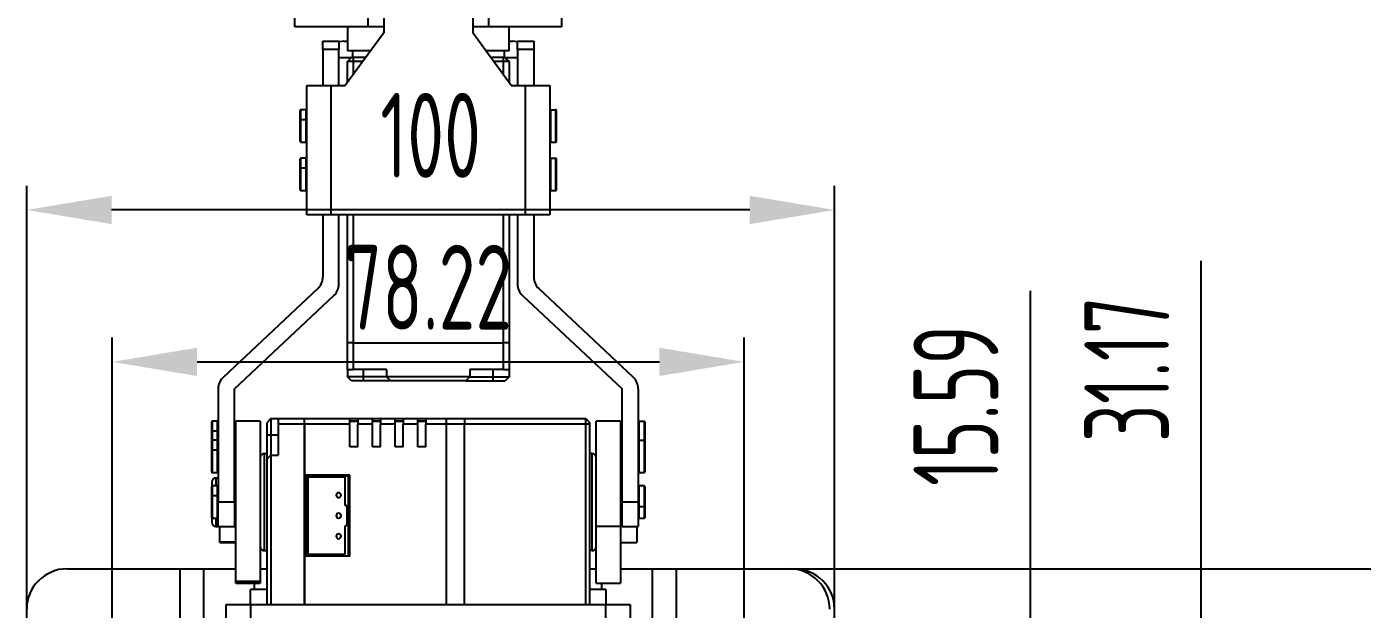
# Model space of a CAD drawing. Header units: millimetres. Extents: x 1167 to 2427, y 18 to 909.
# Drawn here: x 1374.9 to 1540.2, y 486.8 to 558.8 of the extents above; entities that cross this region are included whole.
import ezdxf

# ---------------------------------------------------------------- set-up
doc = ezdxf.new("R2010")
doc.units = ezdxf.units.MM
doc.header["$PDSIZE"] = -1
doc.layers.add('7标注层', color=4, linetype='Continuous')
doc.styles.add('PC_TEXTSTYLE', font='ISOCP.SHX', dxfattribs={"width": 0.707, "bigfont": 'GBCBIG.SHX'})
doc.dimstyles.new('GB_LINEAR', dxfattribs={"dimtxt": 3.5, "dimasz": 3.5, "dimexe": 1, "dimexo": 0, "dimgap": 1.5, "dimtad": 1, "dimdsep": 46, "dimtxsty": 'PC_TEXTSTYLE', "dimcen": 0, "dimclrd": 256, "dimclrt": 3, "dimadec": 0, "dimazin": 2, "dimtp": 0.1, "dimtm": 0.1, "dimtfac": 0.71, "dimtdec": 3, "dimtmove": 0, "dimatfit": 3, "dimfxl": 1, "dimtfill": 1, "dimarcsym": 0})

# ---------------------------------------------------------------- blocks, each defined once
blk = doc.blocks.new('*D7')
at = {"layer": '7标注层', "color": 0, "lineweight": -2}
for p, q in [((1374.88, 480.87), (1374.88, 539.19)), ((1474.88, 480.87), (1474.88, 539.19))]:
    blk.add_line(p, q, dxfattribs=at)
at = {"layer": '7标注层', "lineweight": -2}
blk.add_line((1464.38, 536.19), (1385.38, 536.19), dxfattribs=at)
at = {"layer": '7标注层'}
for points in [[(1385.38, 537.94), (1385.38, 534.44), (1374.88, 536.19)], [(1464.38, 534.44), (1464.38, 537.94), (1474.88, 536.19)]]:
    blk.add_solid(points, dxfattribs=at)
at = {"layer": 'Defpoints', "color": 0}
for p in [(1374.88, 536.19), (1374.88, 480.87), (1474.88, 480.87)]:
    blk.add_point(p, dxfattribs=at)
at = {"layer": '7标注层', "color": 3, "insert": (1424.88, 545.42), "char_height": 10.5, "attachment_point": 5, "style": 'PC_TEXTSTYLE', "bg_fill": 3, "box_fill_scale": 1.1, "bg_fill_color": 257, "bg_fill_transparency": 0}
blk.add_mtext('100', dxfattribs=at)
blk = doc.blocks.new('*D8')
at = {"layer": '7标注层', "color": 0, "lineweight": -2}
for p, q in [((1385.48, 481.4), (1385.48, 520.4)), ((1463.7, 481.4), (1463.7, 520.4))]:
    blk.add_line(p, q, dxfattribs=at)
at = {"layer": '7标注层', "lineweight": -2}
blk.add_line((1395.98, 517.4), (1453.2, 517.4), dxfattribs=at)
at = {"layer": '7标注层'}
for points in [[(1395.98, 519.15), (1395.98, 515.65), (1385.48, 517.4)], [(1453.2, 515.65), (1453.2, 519.15), (1463.7, 517.4)]]:
    blk.add_solid(points, dxfattribs=at)
at = {"layer": 'Defpoints', "color": 0}
for p in [(1463.7, 517.4), (1385.48, 481.4), (1463.7, 481.4)]:
    blk.add_point(p, dxfattribs=at)
at = {"layer": '7标注层', "color": 3, "insert": (1424.59, 526.63), "char_height": 10.5, "attachment_point": 5, "style": 'PC_TEXTSTYLE', "bg_fill": 3, "box_fill_scale": 1.1, "bg_fill_color": 257, "bg_fill_transparency": 0}
blk.add_mtext('78.22', dxfattribs=at)
blk = doc.blocks.new('*D9')
at = {"layer": '7标注层', "lineweight": -2}
for p, q in [((1520.28, 472.14), (1520.28, 529.89)), ((1520.28, 461.64), (1520.28, 451.47))]:
    blk.add_line(p, q, dxfattribs=at)
at = {"layer": '7标注层', "color": 0, "lineweight": -2}
for p, q in [((1468.63, 472.14), (1523.28, 472.14)), ((1467.54, 440.97), (1523.28, 440.97))]:
    blk.add_line(p, q, dxfattribs=at)
at = {"layer": '7标注层'}
for points in [[(1522.03, 461.64), (1518.53, 461.64), (1520.28, 472.14)], [(1518.53, 451.47), (1522.03, 451.47), (1520.28, 440.97)]]:
    blk.add_solid(points, dxfattribs=at)
at = {"layer": 'Defpoints', "color": 0}
for p in [(1468.63, 472.14), (1467.54, 440.97), (1520.28, 440.97)]:
    blk.add_point(p, dxfattribs=at)
at = {"layer": '7标注层', "color": 3, "insert": (1511.05, 516.48), "char_height": 10.5, "attachment_point": 5, "rotation": 90, "style": 'PC_TEXTSTYLE', "bg_fill": 3, "box_fill_scale": 1.1, "bg_fill_color": 257, "bg_fill_transparency": 0}
blk.add_mtext('31.17', dxfattribs=at)
blk = doc.blocks.new('*D10')
at = {"layer": '7标注层', "lineweight": -2}
for p, q in [((1499.13, 482.64), (1499.13, 526.17)), ((1499.13, 472.14), (1499.13, 456.55)), ((1499.13, 446.05), (1499.13, 435.55))]:
    blk.add_line(p, q, dxfattribs=at)
at = {"layer": '7标注层', "color": 0, "lineweight": -2}
for p, q in [((1468.63, 472.14), (1502.13, 472.14)), ((1463.99, 456.55), (1502.13, 456.55))]:
    blk.add_line(p, q, dxfattribs=at)
at = {"layer": '7标注层'}
for points in [[(1497.38, 482.64), (1500.88, 482.64), (1499.13, 472.14)], [(1500.88, 446.05), (1497.38, 446.05), (1499.13, 456.55)]]:
    blk.add_solid(points, dxfattribs=at)
at = {"layer": 'Defpoints', "color": 0}
for p in [(1468.63, 472.14), (1463.99, 456.55), (1499.13, 456.55)]:
    blk.add_point(p, dxfattribs=at)
at = {"layer": '7标注层', "color": 3, "insert": (1489.9, 512), "char_height": 10.5, "attachment_point": 5, "rotation": 90, "style": 'PC_TEXTSTYLE', "bg_fill": 3, "box_fill_scale": 1.1, "bg_fill_color": 257, "bg_fill_transparency": 0}
blk.add_mtext('15.59', dxfattribs=at)
blk = doc.blocks.new('*D11')
at = {"layer": '7标注层', "color": 0, "lineweight": -2}
for p, q in [((1458.78, 491.8), (1566.47, 491.8)), ((1459.83, 421.3), (1566.47, 421.3))]:
    blk.add_line(p, q, dxfattribs=at)
at = {"layer": '7标注层', "lineweight": -2}
blk.add_line((1563.47, 481.3), (1563.47, 431.8), dxfattribs=at)
at = {"layer": '7标注层'}
for points in [[(1565.22, 481.3), (1561.72, 481.3), (1563.47, 491.8)], [(1561.72, 431.8), (1565.22, 431.8), (1563.47, 421.3)]]:
    blk.add_solid(points, dxfattribs=at)
at = {"layer": 'Defpoints', "color": 0}
for p in [(1458.78, 491.8), (1459.83, 421.3), (1563.47, 421.3)]:
    blk.add_point(p, dxfattribs=at)
at = {"layer": '7标注层', "color": 3, "insert": (1554.24, 456.55), "char_height": 10.5, "attachment_point": 5, "rotation": 90, "style": 'PC_TEXTSTYLE', "bg_fill": 3, "box_fill_scale": 1.1, "bg_fill_color": 257, "bg_fill_transparency": 0}
blk.add_mtext('70.5', dxfattribs=at)

msp = doc.modelspace()

# ---------------------------------------------------------------- linework, layer by layer
at = {"color": 7, "linetype": 'Continuous', "lineweight": 25}
for p, q in [((1408.089, 558.85), (1408.089, 578.85)), ((1417.089, 578.85), (1417.089, 558.85)), ((1432.089, 558.85), (1432.089, 578.85)), ((1441.089, 578.85), (1441.089, 558.85)), ((1419.089, 565.58), (1419.089, 558.08)), ((1430.089, 565.58), (1430.089, 558.08)), ((1417.089, 558.85), (1408.089, 558.85)), ((1414.589, 558.85), (1414.589, 555.85)), ((1419.089, 558.85), (1417.089, 558.85)), ((1432.089, 558.85), (1430.089, 558.85)), ((1441.089, 558.85), (1432.089, 558.85)), ((1434.589, 555.85), (1434.589, 558.85)), ((1411.539, 557.05), (1413.539, 557.05)), ((1411.539, 556.05), (1411.539, 557.05)), ((1413.539, 556.05), (1411.539, 556.05)), ((1413.539, 557.05), (1413.539, 556.05)), ((1414.139, 557.05), (1414.589, 557.05)), ((1417.45, 555.85), (1414.589, 555.85)), ((1415.206, 555.85), (1415.206, 555.05)), ((1434.589, 555.85), (1431.728, 555.85)), ((1433.972, 555.85), (1433.972, 555.05)), ((1434.589, 557.05), (1435.039, 557.05)), ((1435.639, 557.05), (1437.639, 557.05)), ((1435.639, 556.05), (1435.639, 557.05)), ((1437.639, 556.05), (1435.639, 556.05)), ((1437.639, 557.05), (1437.639, 556.05)), ((1413.539, 555.05), (1415.089, 555.05)), ((1414.589, 554.55), (1415.089, 555.05)), ((1415.289, 555.05), (1415.089, 555.05)), ((1416.863, 555.05), (1415.289, 555.05)), ((1415.289, 555.05), (1415.289, 554.55)), ((1416.495, 554.55), (1415.289, 554.55)), ((1433.889, 555.05), (1432.316, 555.05)), ((1433.889, 554.55), (1432.683, 554.55)), ((1433.889, 554.55), (1433.889, 555.05)), ((1434.089, 555.05), (1433.889, 555.05)), ((1434.089, 555.05), (1435.639, 555.05))]:
    msp.add_line(p, q, dxfattribs=at)
at = {"color": 7, "linetype": 'Continuous', "lineweight": 25, "flags": 128}
for points in [[(1414.139, 557.05), (1413.632, 557), (1413.539, 556.979)], [(1435.639, 556.979), (1435.546, 557), (1435.039, 557.05)], [(1434.089, 555.05), (1434.369, 554.77), (1434.589, 554.55)]]:
    msp.add_lwpolyline(points, dxfattribs=at)
at = {"color": 7, "linetype": 'Continuous', "lineweight": 25}
for points in [[(1415.289, 554.55), (1415.197, 554.55), (1415.014, 554.55), (1414.783, 554.55), (1414.621, 554.55), (1414.6, 554.55), (1414.589, 554.55)], [(1434.589, 554.55), (1434.579, 554.55), (1434.558, 554.55), (1434.396, 554.55), (1434.164, 554.55), (1433.981, 554.55), (1433.889, 554.55)]]:
    msp.add_open_spline(points, degree=3, dxfattribs=at)

# ---------------------------------------------------------------- dimensions: what is measured, and where the dimension line sits
at = {"layer": '7标注层'}
dim = msp.add_linear_dim(base=(1374.882, 536.193), p1=(1474.882, 480.869), p2=(1374.882, 480.869), dimstyle='GB_LINEAR', override={"dimscale": 3, "dimgap": 1.5, "dimtad": 1, "dimjust": 0, "dimdec": 2, "dimlfac": 1, "dimse1": 0, "dimse2": 0, "dimsd1": 0, "dimsd2": 0, "dimclrd": 256, "dimclre": 0, "dimtofl": 1, "dimtvp": 0.1}, dxfattribs=at)
dim.commit()
dim.dimension.update_dxf_attribs({"geometry": '*D7', "text_midpoint": (1424.882, 545.422)})

# ---------------------------------------------------------------- next in the draw order: linework, layer by layer
at = {"color": 7, "linetype": 'Continuous', "lineweight": 25}
for p, q in [((1419.089, 558.08), (1414.314, 551.58)), ((1434.864, 551.58), (1430.089, 558.08)), ((1411.539, 556.05), (1411.539, 551.58)), ((1413.539, 551.58), (1413.539, 556.05)), ((1435.639, 556.05), (1435.639, 551.58)), ((1437.639, 556.05), (1437.639, 551.58)), ((1414.589, 551.955), (1414.589, 554.55)), ((1434.589, 554.55), (1434.589, 551.955)), ((1409.539, 535.58), (1409.539, 551.58)), ((1409.539, 551.58), (1412.539, 551.58)), ((1412.539, 551.58), (1412.539, 535.58)), ((1412.539, 551.58), (1414.314, 551.58)), ((1434.864, 551.58), (1436.639, 551.58)), ((1436.639, 535.58), (1436.639, 551.58)), ((1436.639, 551.58), (1439.639, 551.58)), ((1439.639, 551.58), (1439.639, 535.58)), ((1408.739, 547.314), (1408.739, 548.5)), ((1408.739, 544.66), (1408.739, 547.314)), ((1409.459, 548.58), (1408.819, 548.58)), ((1409.459, 547.344), (1408.819, 547.344)), ((1439.719, 548.58), (1440.359, 548.58)), ((1439.719, 548.58), (1439.719, 544.58)), ((1440.359, 548.58), (1440.359, 544.58)), ((1440.439, 548.5), (1440.439, 544.66)), ((1408.819, 544.58), (1409.459, 544.58)), ((1439.719, 544.58), (1440.359, 544.58)), ((1408.739, 541.314), (1408.739, 542.5)), ((1409.459, 542.58), (1408.819, 542.58)), ((1439.719, 542.58), (1440.359, 542.58)), ((1439.719, 542.58), (1439.719, 538.58)), ((1440.359, 542.58), (1440.359, 538.58)), ((1440.439, 542.5), (1440.439, 538.66)), ((1408.739, 538.66), (1408.739, 541.314)), ((1409.459, 541.344), (1408.819, 541.344)), ((1408.819, 538.58), (1409.459, 538.58)), ((1439.719, 538.58), (1440.359, 538.58)), ((1412.539, 535.58), (1409.539, 535.58)), ((1436.639, 535.58), (1412.539, 535.58)), ((1439.639, 535.58), (1436.639, 535.58))]:
    msp.add_line(p, q, dxfattribs=at)
at = {"color": 8, "linetype": 'Continuous', "lineweight": 25}
for p, q in [((1415.289, 554.55), (1415.289, 552.908)), ((1433.889, 552.908), (1433.889, 554.55)), ((1408.819, 547.344), (1408.819, 548.58)), ((1408.819, 544.58), (1408.819, 547.344)), ((1409.459, 547.344), (1409.459, 548.58)), ((1409.459, 544.58), (1409.459, 547.344)), ((1408.819, 541.344), (1408.819, 542.58)), ((1409.459, 541.344), (1409.459, 542.58)), ((1408.819, 538.58), (1408.819, 541.344)), ((1409.459, 538.58), (1409.459, 541.344))]:
    msp.add_line(p, q, dxfattribs=at)
at = {"color": 7, "linetype": 'Continuous', "lineweight": 25, "flags": 128}
for points in [[(1408.819, 547.344), (1408.804, 547.344), (1408.789, 547.342), (1408.775, 547.339), (1408.763, 547.335), (1408.753, 547.331), (1408.745, 547.325), (1408.741, 547.32), (1408.739, 547.314)], [(1409.539, 547.314), (1409.538, 547.32), (1409.533, 547.325), (1409.526, 547.331), (1409.516, 547.335), (1409.504, 547.339), (1409.49, 547.342), (1409.475, 547.344), (1409.459, 547.344)], [(1408.819, 541.344), (1408.804, 541.344), (1408.789, 541.342), (1408.775, 541.339), (1408.763, 541.335), (1408.753, 541.331), (1408.745, 541.325), (1408.741, 541.32), (1408.739, 541.314)], [(1409.539, 541.314), (1409.538, 541.32), (1409.533, 541.325), (1409.526, 541.331), (1409.516, 541.335), (1409.504, 541.339), (1409.49, 541.342), (1409.475, 541.344), (1409.459, 541.344)]]:
    msp.add_lwpolyline(points, dxfattribs=at)
at = {"color": 7, "linetype": 'Continuous', "lineweight": 25}
for centre, radius, start, end in [((1408.819, 548.5), 0.08, 90, 180), ((1409.459, 548.5), 0.08, 0, 90), ((1439.719, 548.5), 0.08, 90, 180), ((1440.359, 548.5), 0.08, 0, 90), ((1408.819, 544.66), 0.08, 180, 270), ((1409.459, 544.66), 0.08, 270, 0), ((1439.719, 544.66), 0.08, 180, 270), ((1440.359, 544.66), 0.08, 270, 0), ((1408.819, 542.5), 0.08, 90, 180), ((1409.459, 542.5), 0.08, 0, 90), ((1439.719, 542.5), 0.08, 90, 180), ((1440.359, 542.5), 0.08, 0, 90), ((1408.819, 538.66), 0.08, 180, 270), ((1409.459, 538.66), 0.08, 270, 0), ((1439.719, 538.66), 0.08, 180, 270), ((1440.359, 538.66), 0.08, 270, 0), ((1379.882, 486.801), 5, 90, 180)]:
    msp.add_arc(centre, radius, start, end, dxfattribs=at)

# ---------------------------------------------------------------- next in the draw order: dimensions: what is measured, and where the dimension line sits
at = {"layer": '7标注层'}
dim = msp.add_linear_dim(base=(1520.278, 440.966), p1=(1468.631, 472.137), p2=(1467.538, 440.966), angle=90, dimstyle='GB_LINEAR', override={"dimscale": 3, "dimgap": 1.5, "dimtad": 1, "dimjust": 0, "dimdec": 2, "dimlfac": 1, "dimse1": 0, "dimse2": 0, "dimsd1": 0, "dimsd2": 0, "dimclrd": 256, "dimclre": 0, "dimtofl": 1, "dimtvp": 0.1}, dxfattribs=at)
dim.commit()
dim.dimension.update_dxf_attribs({"geometry": '*D9', "text_midpoint": (1520.278, 516.478), "dimtype": 160})
dim = msp.add_linear_dim(base=(1463.701, 517.403), p1=(1385.477, 481.403), p2=(1463.701, 481.403), dimstyle='GB_LINEAR', override={"dimscale": 3, "dimgap": 1.5, "dimtad": 1, "dimjust": 0, "dimdec": 2, "dimlfac": 1, "dimse1": 0, "dimse2": 0, "dimsd1": 0, "dimsd2": 0, "dimclrd": 256, "dimclre": 0, "dimtofl": 1, "dimtvp": 0.1}, dxfattribs=at)
dim.commit()
dim.dimension.update_dxf_attribs({"geometry": '*D8', "text_midpoint": (1424.589, 526.628)})

# ---------------------------------------------------------------- next in the draw order: linework, layer by layer
at = {"color": 7, "linetype": 'Continuous', "lineweight": 25}
for p, q in [((1411.539, 535.58), (1411.539, 527.916)), ((1413.539, 527.05), (1413.539, 535.58)), ((1414.589, 519.75), (1414.589, 535.58)), ((1434.589, 535.58), (1434.589, 519.75)), ((1435.639, 535.58), (1435.639, 527.05)), ((1437.639, 535.58), (1437.639, 527.916)), ((1410.907, 526.457), (1399.223, 515.51)), ((1449.957, 515.509), (1438.273, 526.456)), ((1400.589, 514.05), (1412.907, 525.59)), ((1436.272, 525.59), (1448.589, 514.05)), ((1414.589, 516.45), (1414.589, 519.75)), ((1415.289, 519.75), (1414.589, 519.75)), ((1415.289, 519.75), (1415.289, 516.45)), ((1415.289, 519.75), (1433.889, 519.75)), ((1433.889, 516.45), (1433.889, 519.75)), ((1434.589, 519.75), (1433.889, 519.75)), ((1434.589, 519.75), (1434.589, 516.45)), ((1414.589, 516.45), (1415.289, 516.45)), ((1414.589, 516.45), (1414.589, 515.55)), ((1419.439, 516.45), (1415.289, 516.45)), ((1416.589, 515.55), (1416.589, 516.45)), ((1419.439, 516.45), (1419.439, 515.55)), ((1433.889, 516.45), (1429.739, 516.45)), ((1429.739, 516.45), (1429.739, 515.55)), ((1432.589, 516.45), (1432.589, 515.55)), ((1433.889, 516.45), (1434.589, 516.45)), ((1434.589, 516.45), (1434.589, 515.55)), ((1415.089, 515.05), (1414.589, 515.55)), ((1416.589, 515.55), (1414.589, 515.55)), ((1416.589, 515.05), (1415.089, 515.05)), ((1416.589, 515.05), (1416.589, 515.55)), ((1429.739, 515.55), (1419.439, 515.55)), ((1419.439, 515.55), (1419.939, 515.05)), ((1429.239, 515.05), (1419.939, 515.05)), ((1429.239, 515.05), (1429.739, 515.55)), ((1432.589, 515.55), (1432.589, 515.05)), ((1432.589, 515.55), (1434.589, 515.55)), ((1432.589, 515.05), (1434.089, 515.05)), ((1434.589, 515.55), (1434.089, 515.05)), ((1398.589, 514.05), (1398.589, 500.05)), ((1400.589, 500.05), (1400.589, 514.05)), ((1448.589, 500.05), (1448.589, 514.05)), ((1450.589, 514.05), (1450.589, 500.05)), ((1397.789, 508.783), (1397.789, 509.97)), ((1398.509, 510.05), (1397.869, 510.05)), ((1403.789, 510.05), (1400.789, 510.05)), ((1400.789, 490.264), (1400.789, 510.05)), ((1403.789, 510.05), (1403.789, 490.264)), ((1405.089, 510.375), (1404.589, 509.875)), ((1404.589, 509.875), (1404.589, 508.375)), ((1405.089, 510.375), (1405.089, 508.375)), ((1405.089, 510.375), (1405.989, 510.375)), ((1405.989, 510.375), (1409.289, 510.375)), ((1405.989, 510.375), (1405.989, 509.675)), ((1405.989, 509.675), (1405.989, 505.875)), ((1409.289, 509.675), (1405.989, 509.675)), ((1409.289, 509.675), (1409.289, 510.375)), ((1409.289, 510.375), (1414.889, 510.375)), ((1409.289, 487.375), (1409.289, 509.675)), ((1409.289, 509.675), (1409.289, 503.372)), ((1414.889, 509.675), (1409.289, 509.675)), ((1414.889, 509.675), (1414.889, 510.375)), ((1414.889, 510.375), (1415.889, 510.375)), ((1414.889, 510.125), (1415.889, 510.125)), ((1415.889, 510.025), (1414.889, 510.025)), ((1414.889, 506.875), (1414.889, 509.675)), ((1415.889, 510.375), (1417.689, 510.375)), ((1415.889, 510.375), (1415.889, 509.675)), ((1415.889, 506.875), (1415.889, 509.675)), ((1417.689, 509.675), (1415.889, 509.675)), ((1417.689, 509.675), (1417.689, 510.375)), ((1417.689, 510.375), (1418.689, 510.375)), ((1417.689, 510.125), (1418.689, 510.125)), ((1418.689, 510.025), (1417.689, 510.025)), ((1417.689, 506.875), (1417.689, 509.675)), ((1418.689, 510.375), (1420.489, 510.375)), ((1418.689, 510.375), (1418.689, 509.675)), ((1418.689, 506.875), (1418.689, 509.675)), ((1420.489, 509.675), (1418.689, 509.675)), ((1420.489, 509.675), (1420.489, 510.375)), ((1420.489, 510.375), (1421.489, 510.375)), ((1420.489, 510.125), (1421.489, 510.125)), ((1421.489, 510.025), (1420.489, 510.025)), ((1420.489, 506.875), (1420.489, 509.675)), ((1421.489, 510.375), (1423.289, 510.375)), ((1421.489, 510.375), (1421.489, 509.675)), ((1421.489, 506.875), (1421.489, 509.675)), ((1423.289, 509.675), (1421.489, 509.675)), ((1423.289, 509.675), (1423.289, 510.375)), ((1423.289, 510.375), (1424.289, 510.375)), ((1423.289, 510.125), (1424.289, 510.125)), ((1424.289, 510.025), (1423.289, 510.025)), ((1423.289, 506.875), (1423.289, 509.675)), ((1424.289, 510.375), (1426.789, 510.375)), ((1424.289, 510.375), (1424.289, 509.675)), ((1424.289, 506.875), (1424.289, 509.675)), ((1426.789, 509.675), (1424.289, 509.675)), ((1426.789, 510.375), (1429.089, 510.375)), ((1426.789, 510.375), (1426.789, 509.675)), ((1429.089, 509.675), (1426.789, 509.675)), ((1426.789, 509.675), (1426.789, 487.375)), ((1429.089, 510.375), (1444.089, 510.375)), ((1429.089, 510.375), (1429.089, 509.675)), ((1429.089, 487.375), (1429.089, 509.675)), ((1444.089, 509.675), (1429.089, 509.675)), ((1444.089, 510.375), (1444.589, 509.875)), ((1444.089, 487.375), (1444.089, 509.675)), ((1444.589, 509.675), (1444.589, 509.875)), ((1444.589, 487.375), (1444.589, 509.675)), ((1448.389, 510.05), (1445.389, 510.05)), ((1445.389, 497.059), (1445.389, 510.05)), ((1448.389, 510.05), (1448.389, 497.059)), ((1450.669, 510.05), (1451.309, 510.05)), ((1451.389, 509.97), (1451.389, 507.626)), ((1397.789, 507.626), (1397.789, 508.783)), ((1397.789, 506.44), (1397.789, 507.626)), ((1398.509, 508.813), (1397.869, 508.813)), ((1398.509, 507.706), (1397.869, 507.706)), ((1400.789, 509.05), (1400.589, 509.05)), ((1404.589, 508.375), (1405.089, 508.375)), ((1405.089, 508.375), (1405.989, 508.375)), ((1448.389, 509.05), (1448.589, 509.05)), ((1450.669, 507.706), (1451.309, 507.706)), ((1450.669, 507.706), (1450.669, 503.706)), ((1451.309, 507.706), (1451.309, 503.706)), ((1451.389, 507.626), (1451.389, 503.786)), ((1397.789, 503.786), (1397.789, 506.44)), ((1398.509, 506.47), (1397.869, 506.47)), ((1400.589, 507.05), (1400.789, 507.05)), ((1400.789, 506.706), (1400.589, 506.706)), ((1404.289, 506.05), (1404.289, 494.05)), ((1404.289, 506.05), (1404.589, 506.05)), ((1415.889, 506.875), (1414.889, 506.875)), ((1418.689, 506.875), (1417.689, 506.875)), ((1421.489, 506.875), (1420.489, 506.875)), ((1424.289, 506.875), (1423.289, 506.875)), ((1444.889, 506.05), (1444.589, 506.05)), ((1444.889, 494.05), (1444.889, 506.05)), ((1448.389, 507.05), (1448.589, 507.05)), ((1448.389, 506.706), (1448.589, 506.706)), ((1400.589, 504.706), (1400.789, 504.706)), ((1404.589, 505.375), (1405.089, 505.875)), ((1404.589, 505.375), (1404.589, 487.375)), ((1405.089, 505.875), (1405.089, 487.375)), ((1405.089, 505.875), (1405.989, 505.875)), ((1448.389, 504.706), (1448.589, 504.706)), ((1397.869, 503.706), (1398.509, 503.706)), ((1398.289, 503.05), (1398.589, 503.05)), ((1414.889, 503.372), (1409.289, 503.372)), ((1409.489, 503.322), (1414.689, 503.322)), ((1409.489, 503.322), (1409.489, 493.422)), ((1409.489, 503.322), (1414.689, 503.322)), ((1409.489, 503.322), (1409.489, 503.322)), ((1414.289, 503.122), (1409.689, 503.122)), ((1409.689, 503.122), (1409.689, 493.622)), ((1414.289, 503.122), (1409.689, 503.122)), ((1414.289, 499.629), (1414.289, 503.122)), ((1414.689, 503.322), (1414.689, 493.422)), ((1414.689, 503.322), (1414.689, 503.322)), ((1414.889, 493.372), (1414.889, 503.372)), ((1450.669, 503.706), (1451.309, 503.706)), ((1397.789, 502.55), (1397.789, 501.97)), ((1397.789, 500.783), (1397.789, 501.97)), ((1398.509, 502.05), (1397.869, 502.05)), ((1400.789, 501.05), (1400.589, 501.05)), ((1448.589, 501.05), (1448.389, 501.05)), ((1451.309, 502.05), (1450.669, 502.05)), ((1451.389, 501.97), (1451.389, 499.516)), ((1397.789, 498.13), (1397.789, 500.783)), ((1398.509, 500.813), (1397.869, 500.813)), ((1400.589, 500.05), (1398.589, 500.05)), ((1398.589, 497.05), (1398.589, 500.05)), ((1400.589, 500.05), (1400.589, 497.05)), ((1413.189, 500.912), (1413.189, 500.91)), ((1413.489, 500.612), (1413.489, 500.61)), ((1413.789, 500.91), (1413.789, 500.912)), ((1414.489, 499.629), (1414.289, 499.629)), ((1414.289, 499.629), (1414.489, 499.629)), ((1414.289, 499.629), (1414.289, 499.629)), ((1414.489, 499.629), (1414.489, 497.114)), ((1448.589, 497.05), (1448.589, 500.05)), ((1450.589, 500.05), (1448.589, 500.05)), ((1450.589, 500.05), (1450.589, 497.05)), ((1450.669, 499.493), (1451.309, 499.493)), ((1451.389, 499.516), (1451.389, 498.13)), ((1397.789, 498.13), (1397.789, 497.55)), ((1397.869, 498.05), (1398.509, 498.05)), ((1400.589, 499.05), (1400.789, 499.05)), ((1413.189, 498.372), (1413.189, 498.37)), ((1413.489, 498.072), (1413.489, 498.07)), ((1413.789, 498.37), (1413.789, 498.372)), ((1448.389, 499.05), (1448.589, 499.05)), ((1450.669, 498.05), (1451.309, 498.05)), ((1398.289, 497.05), (1398.589, 497.05)), ((1398.589, 497.05), (1400.589, 497.05)), ((1398.789, 495.157), (1398.789, 497.05)), ((1414.289, 493.622), (1414.289, 497.114)), ((1414.489, 497.114), (1414.289, 497.114)), ((1445.389, 497.059), (1448.389, 497.059)), ((1445.389, 490.05), (1445.389, 497.059)), ((1448.389, 497.059), (1448.389, 490.05)), ((1448.589, 497.05), (1450.589, 497.05)), ((1450.389, 497.05), (1450.389, 495.05)), ((1398.789, 495.157), (1400.789, 495.157)), ((1398.789, 495.05), (1398.789, 495.157)), ((1398.789, 495.05), (1400.789, 495.05)), ((1413.189, 495.832), (1413.189, 495.83)), ((1413.489, 495.532), (1413.489, 495.53)), ((1413.789, 495.83), (1413.789, 495.832)), ((1448.389, 495.05), (1450.389, 495.05)), ((1404.289, 494.05), (1404.589, 494.05)), ((1409.289, 493.372), (1409.289, 487.375)), ((1414.889, 493.372), (1409.289, 493.372)), ((1409.489, 493.422), (1414.689, 493.422)), ((1409.489, 493.422), (1409.489, 493.421)), ((1409.489, 493.421), (1414.689, 493.421)), ((1409.689, 493.622), (1414.289, 493.622)), ((1414.689, 493.422), (1414.689, 493.421)), ((1444.889, 494.05), (1444.589, 494.05)), ((1379.882, 491.801), (1393.863, 491.801)), ((1393.863, 421.301), (1393.863, 491.801)), ((1393.863, 491.801), (1396.818, 491.801)), ((1396.818, 421.301), (1396.818, 491.801)), ((1396.818, 491.801), (1400.789, 491.801)), ((1403.789, 491.801), (1404.589, 491.801)), ((1444.589, 491.801), (1445.389, 491.801)), ((1448.389, 491.801), (1452.36, 491.801)), ((1452.36, 421.301), (1452.36, 491.801)), ((1452.36, 491.801), (1455.315, 491.801)), ((1455.315, 421.301), (1455.315, 491.801)), ((1400.789, 490.264), (1403.789, 490.264)), ((1400.789, 490.05), (1400.789, 490.264)), ((1400.789, 490.05), (1403.789, 490.05)), ((1403.789, 490.264), (1403.789, 490.05)), ((1445.389, 490.05), (1448.389, 490.05)), ((1404.589, 489.256), (1402.589, 489.256)), ((1402.589, 487.375), (1402.589, 489.256)), ((1446.589, 489.256), (1444.589, 489.256)), ((1446.589, 489.256), (1446.589, 487.375)), ((1399.589, 480.41), (1399.589, 487.375)), ((1399.589, 487.375), (1402.589, 487.375)), ((1402.589, 487.375), (1402.589, 450.375)), ((1402.589, 487.375), (1446.589, 487.375)), ((1446.589, 450.375), (1446.589, 487.375)), ((1446.589, 487.375), (1449.589, 487.375)), ((1449.589, 487.375), (1449.589, 480.41))]:
    msp.add_line(p, q, dxfattribs=at)
at = {"color": 8, "linetype": 'Continuous', "lineweight": 25}
for p, q in [((1415.289, 535.58), (1415.289, 519.75)), ((1433.889, 519.75), (1433.889, 535.58)), ((1397.869, 508.813), (1397.869, 510.05)), ((1398.509, 508.813), (1398.509, 510.05)), ((1450.669, 510.05), (1450.669, 507.706)), ((1451.309, 510.05), (1451.309, 507.706)), ((1397.869, 507.706), (1397.869, 508.813)), ((1397.869, 506.47), (1397.869, 507.706)), ((1398.509, 507.706), (1398.509, 508.813)), ((1398.509, 506.47), (1398.509, 507.706)), ((1400.789, 508.431), (1400.589, 508.431)), ((1397.869, 503.706), (1397.869, 506.47)), ((1398.509, 503.706), (1398.509, 506.47)), ((1400.789, 506.088), (1400.589, 506.088)), ((1398.289, 503.05), (1398.289, 502.05)), ((1397.869, 500.813), (1397.869, 502.05)), ((1398.509, 500.813), (1398.509, 502.05)), ((1450.669, 502.05), (1450.669, 499.493)), ((1451.309, 502.05), (1451.309, 499.493)), ((1397.869, 498.05), (1397.869, 500.813)), ((1398.509, 498.05), (1398.509, 500.813)), ((1400.789, 500.431), (1400.589, 500.431)), ((1448.389, 499.772), (1448.589, 499.772)), ((1450.669, 499.493), (1450.669, 498.05)), ((1451.309, 499.493), (1451.309, 498.05)), ((1398.289, 498.05), (1398.289, 497.05)), ((1448.589, 498.554), (1448.389, 498.554)), ((1403.1, 489.256), (1403.1, 490.05)), ((1446.078, 489.256), (1446.078, 490.05))]:
    msp.add_line(p, q, dxfattribs=at)
at = {"color": 7, "linetype": 'Continuous', "lineweight": 25, "flags": 128}
for points in [[(1444.589, 509.675), (1444.309, 509.675), (1444.089, 509.675)], [(1397.869, 508.813), (1397.854, 508.813), (1397.839, 508.811), (1397.825, 508.808), (1397.813, 508.804), (1397.803, 508.8), (1397.795, 508.794), (1397.791, 508.789), (1397.789, 508.783)], [(1398.589, 508.783), (1398.588, 508.789), (1398.583, 508.794), (1398.576, 508.8), (1398.566, 508.804), (1398.554, 508.808), (1398.54, 508.811), (1398.525, 508.813), (1398.509, 508.813)], [(1397.869, 506.47), (1397.854, 506.47), (1397.839, 506.468), (1397.825, 506.465), (1397.813, 506.461), (1397.803, 506.457), (1397.795, 506.451), (1397.791, 506.446), (1397.789, 506.44)], [(1398.589, 506.44), (1398.588, 506.446), (1398.583, 506.451), (1398.576, 506.457), (1398.566, 506.461), (1398.554, 506.465), (1398.54, 506.468), (1398.525, 506.47), (1398.509, 506.47)], [(1397.869, 500.813), (1397.854, 500.813), (1397.839, 500.811), (1397.825, 500.808), (1397.813, 500.804), (1397.803, 500.8), (1397.795, 500.794), (1397.791, 500.789), (1397.789, 500.783)], [(1398.589, 500.783), (1398.588, 500.789), (1398.583, 500.794), (1398.576, 500.8), (1398.566, 500.804), (1398.554, 500.808), (1398.54, 500.811), (1398.525, 500.813), (1398.509, 500.813)], [(1450.589, 499.516), (1450.591, 499.511), (1450.595, 499.507), (1450.603, 499.503), (1450.613, 499.5), (1450.625, 499.497), (1450.639, 499.495), (1450.654, 499.494), (1450.669, 499.493)], [(1451.309, 499.493), (1451.325, 499.494), (1451.34, 499.495), (1451.354, 499.497), (1451.366, 499.5), (1451.376, 499.503), (1451.383, 499.507), (1451.388, 499.511), (1451.389, 499.516)]]:
    msp.add_lwpolyline(points, dxfattribs=at)
at = {"color": 7, "linetype": 'Continuous', "lineweight": 25}
for centre, radius, start, end in [((1409.539, 527.916), 2, 313.13483, 0), ((1439.639, 527.916), 2, 180, 226.8958), ((1411.539, 527.05), 2, 313.13483, 0), ((1437.639, 527.05), 2, 180, 226.86517), ((1400.589, 514.05), 2, 133.1042, 180), ((1448.589, 514.05), 2, 0, 46.86517), ((1397.869, 509.97), 0.08, 90, 180), ((1398.509, 509.97), 0.08, 0, 90), ((1450.669, 509.97), 0.08, 90, 180), ((1451.309, 509.97), 0.08, 0, 90), ((1397.869, 507.626), 0.08, 90, 180), ((1398.509, 507.626), 0.08, 0, 90), ((1450.669, 507.626), 0.08, 90, 180), ((1451.309, 507.626), 0.08, 0, 90), ((1404.289, 505.55), 0.5, 90, 180), ((1444.889, 505.55), 0.5, 0, 90), ((1397.869, 503.786), 0.08, 180, 270), ((1398.289, 502.55), 0.5, 90, 180), ((1398.509, 503.786), 0.08, 270, 0), ((1450.669, 503.786), 0.08, 180, 270), ((1451.309, 503.786), 0.08, 270, 0), ((1397.869, 501.97), 0.08, 90, 180), ((1398.509, 501.97), 0.08, 0, 90), ((1413.489, 500.912), 0.3, 90, 270), ((1413.489, 500.912), 0.3, 270, 90), ((1450.669, 501.97), 0.08, 90, 180), ((1451.309, 501.97), 0.08, 0, 90), ((1413.489, 500.91), 0.3, 180, 270), ((1413.489, 500.91), 0.3, 270, 360), ((1397.869, 498.13), 0.08, 180, 270), ((1398.509, 498.13), 0.08, 270, 0), ((1413.489, 498.372), 0.3, 90, 270), ((1413.489, 498.37), 0.3, 180, 270), ((1413.489, 498.372), 0.3, 270, 90), ((1413.489, 498.37), 0.3, 270, 360), ((1450.669, 498.13), 0.08, 180, 270), ((1451.309, 498.13), 0.08, 270, 0), ((1398.289, 497.55), 0.5, 180, 270), ((1413.489, 495.832), 0.3, 90, 270), ((1413.489, 495.832), 0.3, 270, 90), ((1404.289, 494.55), 0.5, 180, 270), ((1413.489, 495.83), 0.3, 180, 270), ((1413.489, 495.83), 0.3, 270, 360), ((1444.889, 494.55), 0.5, 270, 0)]:
    msp.add_arc(centre, radius, start, end, dxfattribs=at)
for points, knots in [([(1419.439, 515.55), (1419.396, 515.55), (1419.311, 515.55), (1418.652, 515.55), (1417.71, 515.55), (1416.963, 515.55), (1416.589, 515.55)], [0, 0, 0, 0, 0.25000017, 0.50000023, 0.75000017, 1, 1, 1, 1]), ([(1419.939, 515.05), (1419.889, 515.05), (1419.788, 515.05), (1419.013, 515.05), (1417.906, 515.05), (1417.028, 515.05), (1416.589, 515.05)], [0, 0, 0, 0, 0.2499998, 0.4999998, 0.7499998, 1, 1, 1, 1]), ([(1429.239, 515.05), (1429.29, 515.05), (1429.39, 515.05), (1430.165, 515.05), (1431.272, 515.05), (1432.15, 515.05), (1432.589, 515.05)], [0, 0, 0, 0, 0.2499999, 0.4999998, 0.7499999, 1, 1, 1, 1]), ([(1404.589, 508.375), (1404.589, 507.982), (1404.589, 507.195), (1404.589, 506.204), (1404.589, 505.51), (1404.589, 505.42), (1404.589, 505.375)], [0, 0, 0, 0, 0.2500001, 0.5000002, 0.7500001, 1, 1, 1, 1])]:
    msp.add_open_spline(points, degree=3, knots=knots, dxfattribs=at)
for points in [[(1429.739, 515.55), (1429.782, 515.55), (1429.868, 515.55), (1430.527, 515.55), (1431.469, 515.55), (1432.216, 515.55), (1432.589, 515.55)], [(1444.089, 509.675), (1444.089, 509.766), (1444.089, 509.95), (1444.089, 510.181), (1444.089, 510.343), (1444.089, 510.364), (1444.089, 510.375)], [(1405.089, 508.375), (1405.089, 508.047), (1405.089, 507.392), (1405.089, 506.565), (1405.089, 505.987), (1405.089, 505.912), (1405.089, 505.875)]]:
    msp.add_open_spline(points, degree=3, dxfattribs=at)

# ---------------------------------------------------------------- next in the draw order: dimensions: what is measured, and where the dimension line sits
at = {"layer": '7标注层'}
dim = msp.add_linear_dim(base=(1499.128, 456.551), p1=(1468.631, 472.137), p2=(1463.994, 456.551), angle=90, dimstyle='GB_LINEAR', override={"dimscale": 3, "dimgap": 1.5, "dimtad": 1, "dimjust": 0, "dimdec": 2, "dimlfac": 1, "dimse1": 0, "dimse2": 0, "dimsd1": 0, "dimsd2": 0, "dimclrd": 256, "dimclre": 0, "dimtofl": 1, "dimtvp": 0.1}, dxfattribs=at)
dim.commit()
dim.dimension.update_dxf_attribs({"geometry": '*D10', "text_midpoint": (1499.128, 512.004), "dimtype": 160})

# ---------------------------------------------------------------- next in the draw order: dimensions: what is measured, and where the dimension line sits
dim = msp.add_linear_dim(base=(1563.473, 421.301), p1=(1458.781, 491.801), p2=(1459.834, 421.301), angle=90, dimstyle='GB_LINEAR', override={"dimscale": 3, "dimgap": 1.5, "dimtad": 1, "dimjust": 0, "dimdec": 2, "dimlfac": 1, "dimse1": 0, "dimse2": 0, "dimsd1": 0, "dimsd2": 0, "dimclrd": 256, "dimclre": 0, "dimtofl": 1, "dimtvp": 0.1}, dxfattribs=at)
dim.commit()
dim.dimension.update_dxf_attribs({"geometry": '*D11', "text_midpoint": (1554.244, 456.551)})

# ---------------------------------------------------------------- next in the draw order: linework, layer by layer
at = {"color": 7, "linetype": 'Continuous', "lineweight": 25}
msp.add_line((1455.315, 491.801), (1469.296, 491.801), dxfattribs=at)
for centre in [(1469.296, 486.801), (1469.882, 486.801)]:
    msp.add_arc(centre, 5, 0, 90, dxfattribs=at)

doc.saveas('drawing.dxf')
